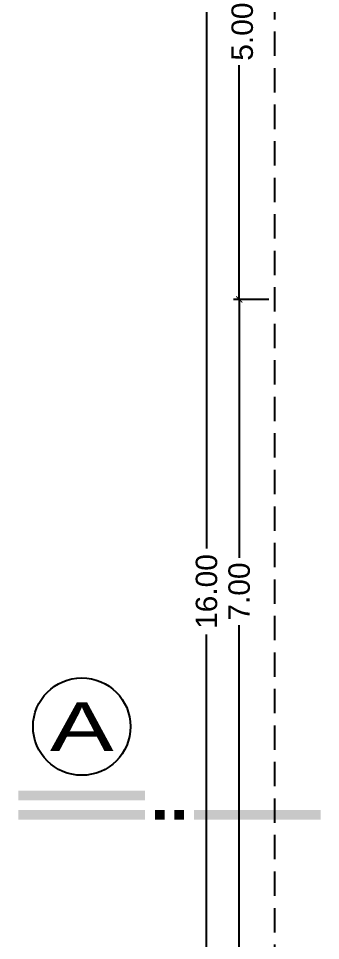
# Model space of a CAD drawing. Header units: millimetres. Extents: x 470 to 592, y 144 to 194.
# Drawn here: x 520.7 to 523.8, y 161.84 to 171.31 of the extents above; entities that cross this region are included whole.
import ezdxf
from ezdxf.enums import TextEntityAlignment as Align

# ---------------------------------------------------------------- set-up
doc = ezdxf.new("R2010")
doc.units = ezdxf.units.MM
doc.linetypes.add('HIDDEN', pattern=[0.375, 0.25, -0.125])
for name, color, linetype in [('COTA', 1, 'Continuous'), ('ESPEC', 2, 'Continuous'), ('REG200-290', 6, 'Continuous'), ('TELHADO', 2, 'HIDDEN')]:
    doc.layers.add(name, color=color, linetype=linetype)
doc.styles.add('ARIAL', font='arial.ttf')
doc.styles.add('REGUA200', font='arial.ttf', dxfattribs={"width": 1.4})
doc.dimstyles.get("Standard").update_dxf_attribs({"dimtxt": 0.13, "dimasz": 0.05, "dimexe": 0.06, "dimexo": 0.0625, "dimgap": 0.09, "dimtad": 0, "dimzin": 0, "dimdsep": 46, "dimtxsty": 'ARIAL', "dimblk1": 'DOT', "dimblk2": 'DOT', "dimsah": 1, "dimcen": 0.06, "dimclrt": 4, "dimadec": 0, "dimazin": 0, "dimtfac": 1, "dimtofl": 0, "dimtmove": 0, "dimatfit": 3, "dimldrblk": 'DOT', "dimfxl": 0, "dimtolj": 1, "dimtzin": 0, "dimarcsym": 0})

# ---------------------------------------------------------------- blocks, each defined once
blk = doc.blocks.new('CORTE1')
at = {"color": 0, "linetype": 'ByBlock'}
blk.add_circle((0, 9.575), 5, dxfattribs=at)
at = {"color": 4, "linetype": 'ByBlock'}
for points in [[(-6.5, 2), (-6.5, 3), (6.5, 2), (6.5, 3)], [(-6.5, 0), (-6.5, 1), (6.5, 0), (6.5, 1)], [(7.5, 0), (7.5, 1), (8.5, 0), (8.5, 1)], [(9.5, 0), (9.5, 1), (10.5, 0), (10.5, 1)], [(11.5, 0), (11.5, 1), (24.5, 0), (24.5, 1)]]:
    blk.add_solid(points, dxfattribs=at)
blk = doc.blocks.new('_ArchTick')
at = {"layer": 'COTA', "color": 0, "const_width": 0.15}
blk.add_lwpolyline([(-0.5, -0.5), (0.5, 0.5)], dxfattribs=at)
blk = doc.blocks.new('*D74')
at = {"layer": 'COTA', "color": 0, "transparency": 16777216}
for p, q in [((523.0458, 173.4275), (522.5694, 173.4275)), ((522.6294, 173.4275), (522.6294, 165.8697)), ((522.6294, 157.4275), (522.6294, 164.9854)), ((523.0458, 157.4275), (522.5694, 157.4275))]:
    blk.add_line(p, q, dxfattribs=at)
at = {"layer": 'DEFPOINTS', "color": 0, "transparency": 16777216}
for p in [(522.6294, 173.4275), (523.1058, 173.4275), (523.1058, 157.4275)]:
    blk.add_point(p, dxfattribs=at)
at = {"layer": 'COTA', "color": 0, "transparency": 16777216, "xscale": 0.06350000000000001, "yscale": 0.06350000000000001, "zscale": 0.06350000000000001}
for p, rotation in [((522.6294, 173.4275), 90), ((522.6294, 157.4275), 270)]:
    blk.add_blockref('_ArchTick', p, dxfattribs=dict(at, rotation=rotation))
at = {"layer": 'COTA', "color": 4, "transparency": 16777216, "insert": (522.6294, 165.4275), "char_height": 0.22, "attachment_point": 5, "rotation": 90, "style": 'ARIAL'}
blk.add_mtext('\\A1;16.00', dxfattribs=at)
blk = doc.blocks.new('*D75')
at = {"layer": 'COTA', "color": 0, "transparency": 16777216}
for p, q in [((523.2679, 168.4275), (522.9045, 168.4275)), ((522.9645, 168.4275), (522.9645, 165.772)), ((522.9645, 161.4275), (522.9645, 165.083)), ((523.2679, 161.4275), (522.9045, 161.4275))]:
    blk.add_line(p, q, dxfattribs=at)
at = {"layer": 'DEFPOINTS', "color": 0, "transparency": 16777216}
for p in [(523.3279, 168.4275), (522.9645, 161.4275), (523.3279, 161.4275)]:
    blk.add_point(p, dxfattribs=at)
at = {"layer": 'COTA', "color": 0, "transparency": 16777216, "xscale": 0.06350000000000001, "yscale": 0.06350000000000001, "zscale": 0.06350000000000001}
for p, rotation in [((522.9645, 168.4275), 90), ((522.9645, 161.4275), 270)]:
    blk.add_blockref('_ArchTick', p, dxfattribs=dict(at, rotation=rotation))
at = {"layer": 'COTA', "color": 4, "transparency": 16777216, "insert": (522.9645, 165.4275), "char_height": 0.22, "attachment_point": 5, "rotation": 90, "style": 'ARIAL'}
blk.add_mtext('\\A1;7.00', dxfattribs=at)
blk = doc.blocks.new('*D98')
at = {"layer": 'COTA', "color": 0, "transparency": 16777216}
for p, q in [((523.2679, 173.4275), (522.9045, 173.4275)), ((522.9645, 173.4275), (522.9645, 171.5229)), ((522.9645, 168.4275), (522.9645, 170.8321)), ((523.2679, 168.4275), (522.9045, 168.4275))]:
    blk.add_line(p, q, dxfattribs=at)
at = {"layer": 'DEFPOINTS', "color": 0, "transparency": 16777216}
for p in [(523.3279, 173.4275), (522.9645, 168.4275), (523.3279, 168.4275)]:
    blk.add_point(p, dxfattribs=at)
at = {"layer": 'COTA', "color": 0, "transparency": 16777216, "xscale": 0.06350000000000001, "yscale": 0.06350000000000001, "zscale": 0.06350000000000001}
for p, rotation in [((522.9645, 173.4275), 90), ((522.9645, 168.4275), 270)]:
    blk.add_blockref('_ArchTick', p, dxfattribs=dict(at, rotation=rotation))
at = {"layer": 'COTA', "color": 4, "transparency": 16777216, "insert": (522.9963, 171.1775), "char_height": 0.22, "attachment_point": 5, "rotation": 90, "style": 'ARIAL'}
blk.add_mtext('\\A1;5.00', dxfattribs=at)

msp = doc.modelspace()

# ---------------------------------------------------------------- linework, layer by layer
at = {"layer": 'TELHADO'}
msp.add_line((523.3279, 173.4275), (523.3279, 157.4275), dxfattribs=at)

# ---------------------------------------------------------------- block references
at = {"layer": 'ESPEC', "xscale": 0.1000000000000227, "yscale": 0.1000000000000227, "zscale": 0.1000000000000227}
msp.add_blockref('CORTE1', (521.3488, 163.0833), dxfattribs=at)

# ---------------------------------------------------------------- texts
at = {"layer": 'REG200-290', "style": 'REGUA200', "width": 1.4}
msp.add_text('A', height=0.5, dxfattribs=at).set_placement((521.3488, 164.0413), align=Align.MIDDLE)

# ---------------------------------------------------------------- dimensions: what is measured, and where the dimension line sits
at = {"layer": 'COTA'}
for base, p1, p2, picture, middle in [((522.6294, 173.4275), (523.1058, 157.4275), (523.1058, 173.4275), '*D74', (522.6294, 165.4275)), ((522.9645, 168.4275), (523.3279, 173.4275), (523.3279, 168.4275), '*D98', (522.9963, 171.1775)), ((522.9645, 161.4275), (523.3279, 168.4275), (523.3279, 161.4275), '*D75', (522.9645, 165.4275))]:
    dim = msp.add_linear_dim(base=base, p1=p1, p2=p2, angle=90, dimstyle='Standard', override={"dimtxt": 0.22, "dimasz": 0.0635, "dimexo": 0.06, "dimgap": 0.06, "dimtad": 1, "dimblk": 'ARCHTICK', "dimsah": 0, "dimtmove": 2, "dimldrblk": 'ArchTick'}, dxfattribs=at)
    dim.commit()
    dim.dimension.update_dxf_attribs({"geometry": picture, "text_midpoint": middle, "dimtype": 160})

doc.saveas('drawing.dxf')
